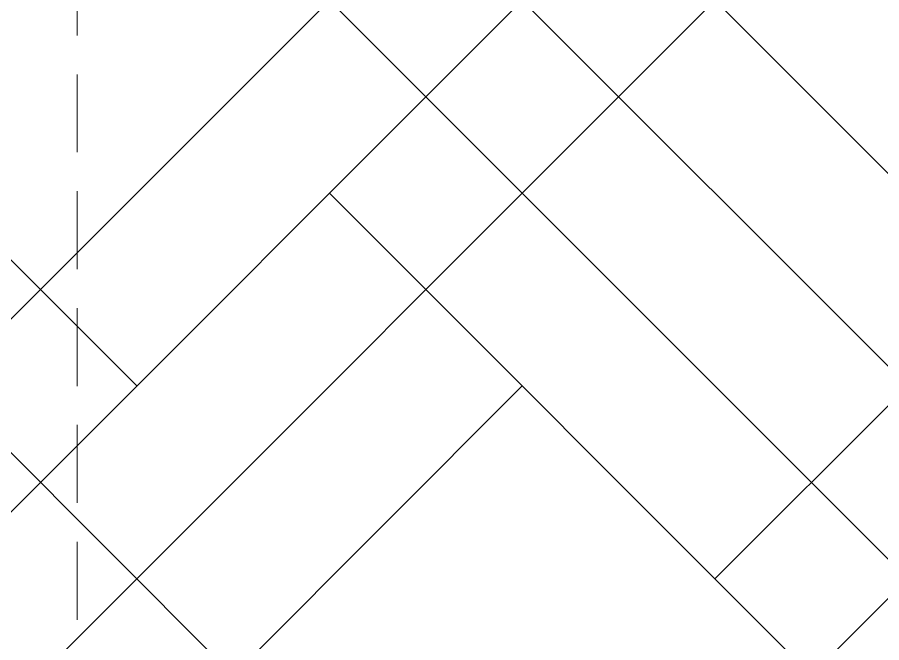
# Model space of a CAD drawing. Header units: millimetres. Extents: x 331487 to 517269, y 198509 to 399936.
# Drawn here: x 403104 to 404491, y 397930 to 398933 of the extents above; entities that cross this region are included whole.
import ezdxf

# ---------------------------------------------------------------- set-up
doc = ezdxf.new("R2010")
doc.units = ezdxf.units.MM
doc.header["$MEASUREMENT"] = 0
doc.linetypes.add('DASHED', pattern=[0.75, 0.5, -0.25])
doc.linetypes.add('DASHED2', pattern=[0.375, 0.25, -0.125])
doc.layers.add('9th_Sunk', color=251, linetype='DASHED', lineweight=5)
doc.layers.add('BEAM', color=1, linetype='Continuous', lineweight=5)

msp = doc.modelspace()

# ---------------------------------------------------------------- linework, layer by layer
at = {"layer": '9th_Sunk', "linetype": 'Continuous'}
for p, q in [((403759.7, 397568.2), (401791.4, 399536.5)), ((403295.6, 398341.6), (402100.8, 399536.5)), ((402367.6, 397413.5), (404490.5, 399536.5)), ((402831.6, 398186.9), (404181.2, 399536.5)), ((405151.8, 397722.9), (403338.2, 399536.5)), ((404687.8, 398496.3), (403647.6, 399536.5)), ((403759.7, 397258.8), (406037.3, 399536.5)), ((404223.7, 398032.2), (405728, 399536.5)), ((405615.8, 396949.5), (403141, 399424.3)), ((401903.5, 396640.1), (404378.4, 399115)), ((406079.9, 396176.1), (403605, 398650.9)), ((401439.5, 395866.7), (403914.4, 398341.6))]:
    msp.add_line(p, q, dxfattribs=at)
at = {"layer": 'BEAM', "linetype": 'DASHED2', "ltscale": 500}
msp.add_line((403200.1, 395154), (403200.1, 399536.5), dxfattribs=at)

doc.saveas('drawing.dxf')
